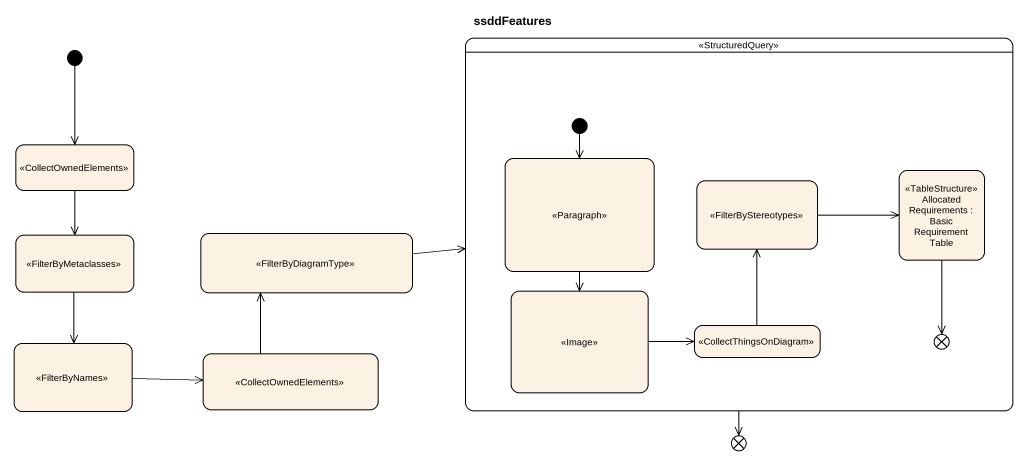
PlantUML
@startuml
title ssddFeatures
hide empty description
state " " as state1 <<StructuredQuery>> {
  state " " as state3 <<Paragraph>>
  state " " as state4 <<FilterByStereotypes>>
  state "Allocated Requirements : Basic Requirement Table" as Allocated_Requirements <<TableStructure>>
  state " " as state7 <<Image>>
  state " " as state10 <<CollectThingsOnDiagram>>
  state flowfinal1 <<end>>
  [*] --> state3
}
state " " as state2 <<CollectOwnedElements>>
state " " as state5 <<FilterByMetaclasses>>
state " " as state6 <<FilterByDiagramType>>
state " " as state8 <<FilterByNames>>
state " " as state9 <<CollectOwnedElements>>
state flowfinal2 <<end>>
[*] --> state2
state1 --> flowfinal2
state2 --> state5
state3 --> state7
state4 -right-> Allocated_Requirements
Allocated_Requirements --> flowfinal1
state5 --> state8
state6 -right-> state1
state7 -right-> state10
state8 -right-> state9
state9 -up-> state6
state10 -up-> state4
@enduml
